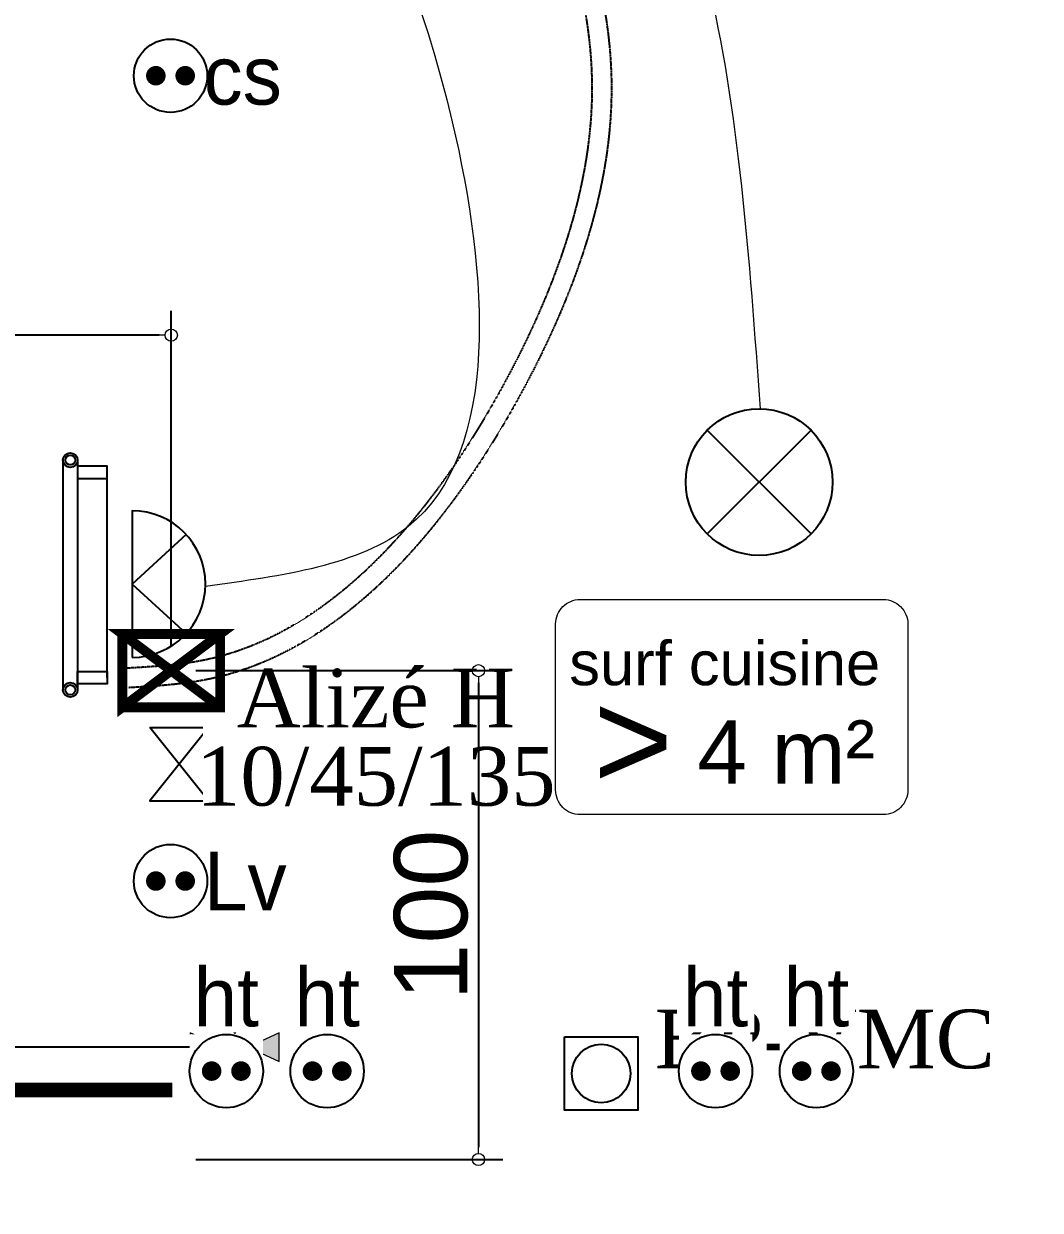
# Model space of a CAD drawing. Header units: millimetres. Extents: x 459337 to 526921, y -375392 to -289779.
# Drawn here: x 471614 to 473692, y -335457 to -333030 of the extents above; entities that cross this region are included whole.
import ezdxf
from ezdxf import colors
from ezdxf.entities.mleader import LeaderData, LeaderLine
from ezdxf.math import Vec2, Vec3

# ---------------------------------------------------------------- set-up
doc = ezdxf.new("R2010")
doc.units = ezdxf.units.MM
doc.set_wipeout_variables(frame=1)
for name, pattern in [('prlm_ef', [0.165, 0.1, -0.065]), ('prlm_eu', [2, 1.25, -0.25, 0.25, -0.25]), ('prlm_gaz', [36, 24, -3, 0, -3, 0, -3, 0, -3])]:
    doc.linetypes.add(name, pattern=pattern)
doc.layers.add('_GAZELEC-BOITE INCORPO', color=36, linetype='Continuous', lineweight=18)
doc.layers.add('_GAZELEC-RESERVATION', color=1, linetype='Continuous', lineweight=18)
for name, color, linetype in [('_GAZELEC-EAU CHAUDE', 1, 'Continuous'), ('prlm-CHAUFF-CONV', 20, 'Continuous'), ('prlm-EAU-EF', 161, 'Continuous'), ('prlm-EAU-EUEV', 25, 'Continuous'), ('prlm-ELEC-CFO', 201, 'Continuous'), ('prlm-GAZ', 20, 'Continuous'), ('prlm-VMC', 93, 'Continuous')]:
    doc.layers.add(name, color=color, linetype=linetype)
doc.layers.add('prlm-ZEROPLOT', color=254, linetype='Continuous', plot=False)
doc.styles.add('Arial', font='arial.ttf')
doc.styles.add('prlm-elec-cfo', font='comic.ttf', dxfattribs={"height": 12})
doc.styles.add('prlm-sejc', font='arial.ttf', dxfattribs={"height": 20})
doc.styles.add('prlm-vmc', font='pala.ttf', dxfattribs={"height": 14})
doc.styles.get("Standard").update_dxf_attribs({"font": 'arial.ttf'})
doc.dimstyles.new('200', dxfattribs={"dimtxt": 150, "dimasz": 25, "dimexe": 50, "dimexo": 50, "dimgap": 20, "dimtad": 1, "dimdec": 0, "dimlfac": 0.1, "dimdsep": 46, "dimtxsty": 'Arial', "dimblk1": 'DOTBLANK', "dimblk2": 'DOTBLANK', "dimsah": 1, "dimcen": 25, "dimclrd": 5, "dimclre": 5, "dimadec": 0, "dimazin": 0, "dimtfac": 1, "dimtdec": 0, "dimtmove": 0, "dimatfit": 3, "dimldrblk": 'DOTBLANK', "dimfxl": 50, "dimtolj": 1, "dimtzin": 0, "dimarcsym": 0})

# ---------------------------------------------------------------- blocks, each defined once
blk = doc.blocks.new('xi.bep')
at = {"layer": 'prlm-VMC', "linetype": 'ByBlock', "lineweight": 5}
h = blk.add_hatch(color=0, dxfattribs=at)
h.paths.add_polyline_path([(0, 2.74), (2.92, 9.1), (-2.92, 9.1)])
h.paths.add_polyline_path([(9.1, -2.92), (9.1, 2.92), (2.74, 0)])
h.paths.add_polyline_path([(2.92, -9.1), (0, -2.74), (-2.92, -9.1)])
h.paths.add_polyline_path([(-9.1, -2.92), (-2.74, 0), (-9.1, 2.92)])
at = {"layer": 'prlm-VMC', "color": 0, "linetype": 'ByBlock', "lineweight": 5, "flags": 128}
for points in [[(2.92, 9.1), (-2.92, 9.1), (0, 2.74)], [(-9.1, -2.92), (-9.1, 2.92), (-2.74, 0)], [(9.1, 2.92), (9.1, -2.92), (2.74, 0)], [(-2.92, -9.1), (2.92, -9.1), (0, -2.74)]]:
    blk.add_lwpolyline(points, close=True, dxfattribs=at)
blk = doc.blocks.new('xi.bp-vmc-cui')
at = {"layer": 'prlm-VMC', "color": 0, "linetype": 'ByBlock', "lineweight": -2, "flags": 128}
blk.add_lwpolyline([(-7.5, 7.5), (7.5, 7.5), (7.5, -7.5), (-7.5, -7.5)], close=True, dxfattribs=at)
at = {"layer": 'prlm-VMC', "color": 0, "linetype": 'ByBlock', "lineweight": -2}
blk.add_circle((0, 0), 6, dxfattribs=at)
blk = doc.blocks.new('xi.PCS')
at = {"color": 0, "lineweight": 5}
blk.add_wipeout([(-7.5, -7.5), (7.5, -7.5), (7.5, 7.5), (-7.5, 7.5)], dxfattribs=at).dxf.layer = 'prlm-ELEC-CFO'
at = {"layer": 'prlm-ELEC-CFO', "color": 0, "linetype": 'ByBlock', "lineweight": 5, "const_width": 2}
for points in [[(-4, 0, 1), (-2, 0, 1)], [(2, 0, 1), (4, 0, 1)]]:
    blk.add_lwpolyline(points, format="xyb", close=True, dxfattribs=at)
at = {"layer": 'prlm-ELEC-CFO', "color": 0, "linetype": 'ByBlock', "lineweight": -2}
blk.add_circle((0, 0), 7.5, dxfattribs=at)
blk = doc.blocks.new('xi.LVrob')
at = {"layer": 'prlm-EAU-EF', "color": 0}
blk.add_lwpolyline([(-6, 7.5), (6, 7.5), (-6, -7.5), (6, -7.5)], close=True, dxfattribs=at)
blk = doc.blocks.new('xi.LV')
at = {"color": 0, "lineweight": 5}
blk.add_wipeout([(-7.5, -7.5), (7.5, -7.5), (7.5, 7.5), (-7.5, 7.5)], dxfattribs=at).dxf.layer = 'prlm-ELEC-CFO'
at = {"layer": 'prlm-ELEC-CFO', "color": 0, "linetype": 'ByBlock', "lineweight": 5, "const_width": 2}
for points in [[(-4, 0, 1), (-2, 0, 1)], [(2, 0, 1), (4, 0, 1)]]:
    blk.add_lwpolyline(points, format="xyb", close=True, dxfattribs=at)
at = {"layer": 'prlm-ELEC-CFO', "color": 0, "linetype": 'ByBlock', "lineweight": -2}
blk.add_circle((0, 0), 7.5, dxfattribs=at)
blk = doc.blocks.new('xi.PCHT')
at = {"color": 0, "lineweight": 5}
blk.add_wipeout([(-7.5, -7.5), (7.5, -7.5), (7.5, 7.5), (-7.5, 7.5)], dxfattribs=at).dxf.layer = 'prlm-ELEC-CFO'
at = {"layer": 'prlm-ELEC-CFO', "color": 0, "linetype": 'ByBlock', "lineweight": 5, "const_width": 2}
for points in [[(-4, 0, 1), (-2, 0, 1)], [(2, 0, 1), (4, 0, 1)]]:
    blk.add_lwpolyline(points, format="xyb", close=True, dxfattribs=at)
at = {"layer": 'prlm-ELEC-CFO', "color": 0, "linetype": 'ByBlock', "lineweight": -2}
blk.add_circle((0, 0), 7.5, dxfattribs=at)
blk = doc.blocks.new('xi.PTCE')
at = {"layer": 'prlm-ELEC-CFO', "color": 0}
for points in [[(-10.61, 10.61), (10.61, -10.61)], [(10.61, 10.61), (-10.61, -10.61)]]:
    blk.add_lwpolyline(points, dxfattribs=at)
at = {"layer": 'prlm-ELEC-CFO', "color": 0, "linetype": 'ByBlock'}
blk.add_circle((0, 0), 15, dxfattribs=at)
blk = doc.blocks.new('xi.ECAP')
at = {"color": 0}
blk.add_wipeout([(-15, 0), (-10.13, 11.06), (0, 15), (10.13, 11.06), (15, 0)], dxfattribs=at).dxf.layer = 'prlm-ELEC-CFO'
at = {"layer": 'prlm-ELEC-CFO', "color": 0, "linetype": 'ByBlock', "lineweight": -2, "flags": 128}
blk.add_lwpolyline([(15, 0, 1), (-15, 0)], format="xyb", close=True, dxfattribs=at)
at = {"layer": 'prlm-ELEC-CFO', "color": 0}
blk.add_lwpolyline([(-10.13, 11.06), (0, 0), (10.13, 11.06)], dxfattribs=at)
blk = doc.blocks.new('xi.4m²')
at = {"color": 0}
blk.add_wipeout([(-34.54, 20.54), (34.54, 20.54), (34.54, -20.54), (-34.54, -20.54)], dxfattribs=at).dxf.layer = 'prlm-ELEC-CFO'
at = {"layer": 'prlm-ELEC-CFO', "color": 0, "lineweight": 13}
blk.add_lwpolyline([(-31, 22), (31, 22, -0.414214), (36, 17), (36, -17, -0.414214), (31, -22), (-31, -22, -0.414214), (-36, -17), (-36, 17, -0.414214)], format="xyb", close=True, dxfattribs=at)
at = {"layer": 'prlm-ELEC-CFO', "color": 0, "attachment_point": 6, "line_spacing_factor": 0.8, "style": 'prlm-sejc'}
for s, insert, char_height in [('surf cuisine', (30.36, 8.9), 9), ('4 m²', (29.31, -9.19), 13)]:
    blk.add_mtext(s, dxfattribs=dict(at, insert=insert, char_height=char_height))
at = {"layer": 'prlm-ELEC-CFO', "color": 0, "style": 'prlm-sejc', "flags": 8}
blk.add_attdef('?', (-28.3, -16.79), '', height=20, dxfattribs=at)
blk = doc.blocks.new('xi.tsl-050-050')
at = {"layer": 'prlm-CHAUFF-CONV', "linetype": 'ByBlock', "lineweight": -2}
h = blk.add_hatch(color=0, dxfattribs=at)
edge = h.paths.add_edge_path()
edge.add_arc((-23.5, 7.5), 1.5, 0, 360)
edge = h.paths.add_edge_path(flags=17)
edge.add_arc((-23.5, 7.5), 1, 0, 360)
edge = h.paths.add_edge_path()
edge.add_arc((23.5, 7.5), 1.5, 0, 360)
edge = h.paths.add_edge_path(flags=17)
edge.add_arc((23.5, 7.5), 1, 0, 360)
at = {"layer": 'prlm-CHAUFF-CONV', "color": 0, "linetype": 'ByBlock', "lineweight": -2, "flags": 128}
for points in [[(23.5, 9), (-23.5, 9)], [(23.5, 6), (-23.5, 6)]]:
    blk.add_lwpolyline(points, dxfattribs=at)
at = {"layer": 'prlm-CHAUFF-CONV', "color": 0, "linetype": 'ByBlock', "lineweight": -2}
for points in [[(-19.73, 0), (-22.27, 0), (-22.27, 6), (-19.73, 6)], [(19.73, 0), (22.27, 0), (22.27, 6), (19.73, 6)]]:
    blk.add_lwpolyline(points, close=True, dxfattribs=at)
for centre, radius in [((-23.5, 7.5), 1.5), ((-23.5, 7.5), 1), ((23.5, 7.5), 1.5), ((23.5, 7.5), 1)]:
    blk.add_circle(centre, radius, dxfattribs=at)
at = {"layer": 'prlm-ZEROPLOT', "linetype": 'ByBlock', "lineweight": -2, "flags": 128}
blk.add_lwpolyline([(-21, 0), (21, 0)], dxfattribs=at)
blk = doc.blocks.new('_DOTBLANK')
at = {"color": 0, "linetype": 'ByBlock'}
blk.add_line((-0.5, 0), (-1, 0), dxfattribs=at)
blk.add_circle((0, 0), 0.5, dxfattribs=at)
blk = doc.blocks.new('*D188')
at = {"layer": '_GAZELEC-BOITE INCORPO', "color": 5, "lineweight": -2, "transparency": 16777216}
for p, q in [((471965.6, -334353), (472593.5, -334353)), ((472543.5, -334378), (472543.5, -335328)), ((471965.6, -335353), (472593.5, -335353))]:
    blk.add_line(p, q, dxfattribs=at)
at = {"layer": '_GAZELEC-BOITE INCORPO', "color": 5, "lineweight": -2, "transparency": 16777216, "xscale": 25, "yscale": 25, "zscale": 25}
for p, rotation in [((472543.5, -334353), 90), ((472543.5, -335353), 270)]:
    blk.add_blockref('_DOTBLANK', p, dxfattribs=dict(at, rotation=rotation))
at = {"layer": '_GAZELEC-BOITE INCORPO', "color": 0, "transparency": 16777216, "insert": (472446.9, -334853), "char_height": 150, "attachment_point": 5, "rotation": 90, "style": 'Arial'}
blk.add_mtext('\\A1;100', dxfattribs=at)
blk = doc.blocks.new('*D189')
at = {"layer": '_GAZELEC-BOITE INCORPO', "color": 5, "lineweight": -2, "transparency": 16777216}
for p, q in [((469427.7, -334331.1), (469427.7, -333616.7)), ((471915.6, -334303), (471915.6, -333616.7)), ((471890.6, -333666.7), (469452.7, -333666.7))]:
    blk.add_line(p, q, dxfattribs=at)
at = {"layer": '_GAZELEC-BOITE INCORPO', "color": 5, "lineweight": -2, "transparency": 16777216, "xscale": 25, "yscale": 25, "zscale": 25, "rotation": 180}
blk.add_blockref('_DOTBLANK', (469427.7, -333666.7), dxfattribs=at)
at = {"layer": '_GAZELEC-BOITE INCORPO', "color": 5, "lineweight": -2, "transparency": 16777216, "xscale": 25, "yscale": 25, "zscale": 25}
blk.add_blockref('_DOTBLANK', (471915.6, -333666.7), dxfattribs=at)
at = {"layer": '_GAZELEC-BOITE INCORPO', "color": 0, "transparency": 16777216, "insert": (470671.6, -333570.1), "char_height": 150, "attachment_point": 5, "style": 'Arial'}
blk.add_mtext('\\A1;249', dxfattribs=at)

msp = doc.modelspace()

# ---------------------------------------------------------------- linework, layer by layer
at = {"layer": 'prlm-EAU-EUEV', "linetype": 'prlm_eu', "ltscale": 50, "const_width": 30, "flags": 128}
msp.add_lwpolyline([(469634.326, -334816.807), (470119.811, -334816.807), (470119.811, -335211.094), (471918.031, -335211.094)], dxfattribs=at)
at = {"layer": 'prlm-VMC', "ltscale": 50}
msp.add_lwpolyline([(472045.534, -335123.242), (470532.25, -335123.242), (470532.25, -333178.011), (469707.579, -333178.011)], dxfattribs=at)

# ---------------------------------------------------------------- block references
at = {"layer": 'prlm-CHAUFF-CONV', "xscale": 10, "yscale": 10, "zscale": 10, "rotation": 89.99999333248425}
msp.add_blockref('xi.tsl-050-050', (471784.238, -334157.265), dxfattribs=at)
at = {"layer": 'prlm-EAU-EF', "xscale": 10, "yscale": 10, "zscale": 10}
msp.add_blockref('xi.LVrob', (471931.566, -334543.981), dxfattribs=at)
at = {"layer": 'prlm-ELEC-CFO', "xscale": 10, "yscale": 10, "zscale": 10}
msp.add_blockref('xi.PTCE', (473117.46, -333967.317), dxfattribs=at)
msp.add_blockref('xi.4m²', (473061.465, -334427.4), dxfattribs=at).add_auto_attribs({'?': '>'})
at = {"layer": 'prlm-VMC', "xscale": 10, "yscale": 10, "zscale": 10, "rotation": 269.9999999999995}
msp.add_blockref('xi.bep', (472045.534, -335123.242), dxfattribs=at)
at = {"layer": 'prlm-VMC', "xscale": 10, "yscale": 10, "zscale": 10}
msp.add_blockref('xi.bp-vmc-cui', (472794.477, -335177.114), dxfattribs=at)

# ---------------------------------------------------------------- texts
at = {"layer": 'prlm-ELEC-CFO', "lineweight": 20, "insert": (472234.284, -335021.386), "char_height": 120, "attachment_point": 5, "line_spacing_factor": 0.8, "style": 'prlm-elec-cfo', "bg_fill": 3, "box_fill_scale": 1.1, "bg_fill_color": 256, "bg_fill_transparency": 0}
msp.add_mtext('ht', dxfattribs=at)
at = {"layer": 'prlm-VMC', "insert": (472904.379, -335046.302), "char_height": 120, "attachment_point": 1, "style": 'prlm-vmc'}
msp.add_mtext_dynamic_manual_height_columns('BP-VMC', width=101.12978, gutter_width=50, heights=[0], dxfattribs=at)

# ---------------------------------------------------------------- next in the draw order: block references
at = {"layer": 'prlm-ELEC-CFO', "xscale": 10, "yscale": 10, "zscale": 10}
msp.add_blockref('xi.PCHT', (472234.283, -335172.146), dxfattribs=at)

# ---------------------------------------------------------------- next in the draw order: texts
at = {"layer": 'prlm-EAU-EF', "lineweight": 20, "insert": (472084.393, -334543.981), "char_height": 120, "attachment_point": 5, "line_spacing_factor": 0.8, "style": 'prlm-elec-cfo', "bg_fill": 3, "box_fill_scale": 1.1, "bg_fill_color": 256, "bg_fill_transparency": 0}
msp.add_mtext('Lv', dxfattribs=at)
at = {"layer": 'prlm-ELEC-CFO', "lineweight": 20, "char_height": 120, "attachment_point": 5, "line_spacing_factor": 0.8, "style": 'prlm-elec-cfo', "bg_fill": 3, "box_fill_scale": 1.1, "bg_fill_color": 256, "bg_fill_transparency": 0}
for s, insert in [('cs', (472061.531, -333135.992)), ('Lv', (472066.909, -334783.369)), ('ht', (472028.173, -335021.385)), ('ht', (473028.414, -335021.39)), ('ht', (473234.524, -335021.391))]:
    msp.add_mtext(s, dxfattribs=dict(at, insert=insert))

# ---------------------------------------------------------------- next in the draw order: block references
at = {"layer": 'prlm-ELEC-CFO', "xscale": 10, "yscale": 10, "zscale": 10}
for name, p in [('xi.PCS', (471914.083, -333135.992)), ('xi.LV', (471914.083, -334783.369)), ('xi.PCHT', (472028.172, -335172.145)), ('xi.PCHT', (473028.414, -335172.15)), ('xi.PCHT', (473234.523, -335172.151))]:
    msp.add_blockref(name, p, dxfattribs=at)

# ---------------------------------------------------------------- next in the draw order: linework, layer by layer
at = {"layer": 'prlm-ELEC-CFO', "lineweight": 13}
for points in [[(471926.74, -332017.165), (472646.139, -332294.518), (473119.388, -333817.329)], [(471909.388, -332036.051), (472490.082, -333230.36), (472400.048, -334058.219), (471985.412, -334180.792)]]:
    msp.add_spline(points, degree=3, dxfattribs=at)

# ---------------------------------------------------------------- next in the draw order: block references
at = {"layer": 'prlm-ELEC-CFO', "xscale": 10, "yscale": 10, "zscale": 10, "rotation": 269.9999999999998}
msp.add_blockref('xi.ECAP', (471835.492, -334175.897), dxfattribs=at)

# ---------------------------------------------------------------- next in the draw order: texts
at = {"layer": 'prlm-VMC', "ltscale": 25, "insert": (472333.856, -334489.961), "char_height": 120, "width": 586.14744, "attachment_point": 5, "line_spacing_factor": 0.8, "style": 'prlm-vmc', "bg_fill": 2}
msp.add_mtext('Alizé H 10/45/135', dxfattribs=at)

# ---------------------------------------------------------------- next in the draw order: dimensions: what is measured, and where the dimension line sits
at = {"layer": '_GAZELEC-BOITE INCORPO'}
dim = msp.add_linear_dim(base=(469427.7, -333666.736), p1=(471915.56, -334353.008), p2=(469427.7, -334381.148), dimstyle='200', dxfattribs=at)
dim.commit()
dim.dimension.update_dxf_attribs({"geometry": '*D189', "text_midpoint": (470671.63, -333570.15)})

# ---------------------------------------------------------------- next in the draw order: linework, layer by layer
at = {"layer": '_GAZELEC-BOITE INCORPO', "const_width": 20}
msp.add_lwpolyline([(471815.563, -334378.004), (471815.563, -334428.004), (472015.557, -334428.004), (472015.563, -334278.004), (471815.563, -334278.004), (471815.563, -334428.004), (472015.563, -334278.004), (471815.563, -334278.011), (472015.557, -334428.004)], dxfattribs=at)
at = {"layer": '_GAZELEC-EAU CHAUDE', "linetype": 'prlm_ef'}
msp.add_spline([(470212.445, -328405.866), (470212.445, -328715.122), (470552.405, -329873.412), (472135.998, -331899.332), (472815.276, -333184.119), (472630.9, -333785.302), (471983.906, -334372.067), (471827.922, -334387.93)], degree=3, dxfattribs=at)
at = {"layer": 'prlm-EAU-EF', "linetype": 'prlm_ef'}
msp.add_spline([(469572.993, -337120.515), (469335.594, -337099.481), (469100.966, -337026.245), (468890.368, -336894.625), (468711.97, -336677.055), (468604.678, -336334.418), (468573.733, -335153.239), (468573.733, -334029.221), (468573.733, -331833.481), (468573.733, -328302.037), (468573.733, -328082.03), (468775.501, -327093.926), (469280.924, -326240.351), (469867.228, -325654.047), (470514.237, -325071.542), (471689.302, -324046.483), (472199.628, -323566.429), (472410.488, -323479.113), (472698.284, -323458.233), (473088.66, -323458.233)], degree=3, dxfattribs=at)
msp.add_open_spline([(470172.458, -328404.868), (470171.129, -328458.107), (470169.792, -328511.611), (470169.403, -328589.117), (470169.493, -328612.924), (470170.223, -328657.058), (470170.779, -328677.372), (470172.094, -328709.432), (470172.669, -328721.161), (470174.016, -328744.606), (470174.787, -328756.323), (470177.388, -328791.458), (470179.503, -328814.858), (470186.951, -328884.967), (470193.387, -328931.585), (470219.647, -329088.13), (470245.729, -329197.224), (470310.073, -329411.874), (470348.336, -329517.431), (470412.483, -329671.659), (470434.908, -329722.226), (470473.349, -329804.207), (470488.809, -329836.038), (470529.774, -329917.7), (470555.797, -329967.023), (470609.455, -330064.167), (470637.091, -330111.991), (470722.262, -330253.468), (470782.058, -330345.13), (470934.037, -330563.615), (471028.97, -330688.341), (471227.03, -330933.731), (471330.158, -331054.396), (471542.181, -331295.771), (471651.077, -331416.48), (471872.254, -331662.046), (471984.535, -331786.901), (472113.867, -331934.78), (472130.413, -331953.771), (472163.44, -331991.907), (472179.922, -332011.054), (472229.15, -332068.729), (472261.678, -332107.49), (472345.978, -332210.681), (472396.698, -332275.616), (472491.881, -332406.91), (472536.343, -332473.27), (472608.218, -332593.894), (472637.264, -332647.943), (472688.061, -332756.671), (472709.812, -332811.348), (472740.821, -332909.113), (472751.777, -332952.098), (472767.821, -333038.38), (472772.911, -333081.676), (472775.466, -333141.678), (472775.702, -333158.223), (472775.325, -333183.398), (472775.065, -333192.007), (472774.284, -333209.263), (472773.763, -333217.907), (472771.821, -333243.885), (472770.016, -333261.265), (472763.132, -333313.563), (472756.584, -333348.64), (472739.895, -333419.056), (472729.754, -333454.396), (472699.686, -333544.811), (472677.45, -333599.947), (472643.807, -333672.391), (472635.327, -333689.911), (472618.901, -333722.583), (472611.032, -333737.744), (472596.614, -333764.71), (472590.15, -333776.531), (472576.978, -333800.082), (472570.267, -333811.815), (472549.761, -333846.834), (472535.593, -333869.941), (472492.938, -333936.11), (472463.152, -333978.19), (472400.139, -334057.824), (472366.912, -334095.377), (472304.592, -334156.886), (472276.118, -334182.036), (472217.253, -334227.606), (472186.864, -334248.025), (472130.31, -334279.959), (472104.467, -334292.434), (472051.579, -334313.466), (472024.533, -334322.025), (471992.276, -334329.508), (471987.687, -334330.511), (471978.417, -334332.409), (471973.74, -334333.301), (471964.301, -334334.978), (471959.544, -334335.762), (471945.166, -334337.966), (471935.439, -334339.237), (471906.649, -334342.503), (471887.25, -334344.079), (471853.689, -334346.352), (471839.697, -334347.172), (471825.584, -334347.998)], degree=3, knots=[0, 0, 0, 0, 159.62310978, 159.62310978, 230.18910932, 230.18910932, 290.19105942, 290.19105942, 324.74192167, 324.74192167, 359.29278392, 359.29278392, 428.39450843, 428.39450843, 566.59795744, 566.59795744, 894.28874319, 894.28874319, 1221.97952894, 1221.97952894, 1384.76560399, 1384.76560399, 1489.66788774, 1489.66788774, 1656.62796629, 1656.62796629, 1823.58804484, 1823.58804484, 2157.50820195, 2157.50820195, 2637.05882828, 2637.05882828, 3116.60945461, 3116.60945461, 3596.16008094, 3596.16008094, 4075.71070727, 4075.71070727, 4146.00444131, 4146.00444131, 4216.29817535, 4216.29817535, 4356.88564342, 4356.88564342, 4587.73847488, 4587.73847488, 4818.59130633, 4818.59130633, 5003.62491327, 5003.62491327, 5188.65852021, 5188.65852021, 5332.90441543, 5332.90441543, 5477.15031064, 5477.15031064, 5531.94086219, 5531.94086219, 5560.36738411, 5560.36738411, 5588.79390603, 5588.79390603, 5645.64694988, 5645.64694988, 5759.35303756, 5759.35303756, 5873.05912525, 5873.05912525, 6049.91123213, 6049.91123213, 6106.42540752, 6106.42540752, 6155.51588491, 6155.51588491, 6193.93501318, 6193.93501318, 6232.35414145, 6232.35414145, 6309.192398, 6309.192398, 6455.96230229, 6455.96230229, 6602.73220658, 6602.73220658, 6718.38091522, 6718.38091522, 6834.02962386, 6834.02962386, 6927.27713865, 6927.27713865, 7020.52465345, 7020.52465345, 7035.92371005, 7035.92371005, 7051.50749106, 7051.50749106, 7067.09127207, 7067.09127207, 7098.25883408, 7098.25883408, 7158.17290412, 7158.17290412, 7200.16223581, 7200.16223581, 7200.16223581, 7200.16223581], dxfattribs=at)
at = {"layer": 'prlm-GAZ', "linetype": 'prlm_gaz', "ltscale": 0.8}
msp.add_spline([(469571.074, -336775.137), (469326.635, -336726.963), (469025.378, -336562.82), (468787.445, -336278.181), (468655.98, -335970.843), (468616.196, -335683.625), (468616.196, -335373.071), (468616.196, -334015.527), (468616.196, -332662.506), (468616.196, -329109.178), (468947.156, -326901.402), (470473.65, -325209.054), (471898.06, -323930.254), (472384.936, -323523.534), (472727.838, -323485.084), (473097.432, -323485.084)], degree=3, dxfattribs=at)

# ---------------------------------------------------------------- next in the draw order: dimensions: what is measured, and where the dimension line sits
at = {"layer": '_GAZELEC-BOITE INCORPO'}
dim = msp.add_linear_dim(base=(472543.536, -335352.969), p1=(471915.56, -334353.007), p2=(471915.623, -335352.969), angle=90, dimstyle='200', dxfattribs=at)
dim.commit()
dim.dimension.update_dxf_attribs({"geometry": '*D188', "text_midpoint": (472446.95, -334852.988)})

# ---------------------------------------------------------------- next in the draw order: leaders
at = {"layer": '_GAZELEC-RESERVATION', "color": 6}
ml = msp.add_multileader_mtext('Standard', dxfattribs=at)
ml.set_content('résa n°56\\P150x150 en dalle haute', color=6)
ml.set_leader_properties()
ml.build(insert=Vec2(0, 0))
ml.multileader.update_dxf_attribs({"has_text_frame": 1, "arrow_head_size": 80, "scale": 20})
ctx = ml.context
ctx.base_point, ctx.scale, ctx.char_height, ctx.arrow_head_size, ctx.landing_gap_size, ctx.plane_origin = Vec3(469714.14, -334083.646), 20, 80, 80, 40, Vec3(463994.663, -333305.061)
notes = []
notes.append((ctx, [(1, (1, 1, 0), (469624.295, -334083.646), (1, 0), 89.845, [(0, [(469526.844, -334720.208)], 0, [])])]))
ctx.mtext.insert, ctx.mtext.width, ctx.mtext.flow_direction = Vec3(469754.14, -334042.964), 1568.85041, 5
ml = msp.add_multileader_mtext('Standard', dxfattribs=at)
ml.set_content('résa n°49\\P200x200 en dalle haute', color=6)
ml.set_leader_properties()
ml.build(insert=Vec2(0, 0))
ml.multileader.update_dxf_attribs({"has_text_frame": 1, "arrow_head_size": 80, "scale": 20})
ctx = ml.context
ctx.base_point, ctx.scale, ctx.char_height, ctx.arrow_head_size, ctx.landing_gap_size, ctx.plane_origin = Vec3(468067.412, -334263.816), 20, 80, 80, 40, Vec3(462358.248, -334065.438)
notes.append((ctx, [(1, (1, 1, 0), (467977.567, -334263.816), (1, 0), 89.845, [(0, [(467689.928, -334189.787)], 0, [])])]))
ctx.mtext.insert, ctx.mtext.width, ctx.mtext.flow_direction = Vec3(468107.412, -334223.134), 1568.85041, 5
ml = msp.add_multileader_mtext('Standard', dxfattribs=at)
ml.set_content('résa n°48\\P300x500 en dalle haute', color=6)
ml.set_leader_properties()
ml.build(insert=Vec2(0, 0))
ml.multileader.update_dxf_attribs({"has_text_frame": 1, "arrow_head_size": 80, "scale": 20})
ctx = ml.context
ctx.base_point, ctx.scale, ctx.char_height, ctx.arrow_head_size, ctx.landing_gap_size, ctx.plane_origin = Vec3(467928.674, -334598.222), 20, 80, 80, 40, Vec3(462219.51, -334399.845)
notes.append((ctx, [(1, (1, 1, 0), (467838.829, -334598.222), (1, 0), 89.845, [(0, [(467126.728, -334524.193)], 0, [])])]))
ctx.mtext.insert, ctx.mtext.width, ctx.mtext.flow_direction = Vec3(467968.674, -334557.513), 1568.85041, 5
for ctx, leaders in notes:
    for number, flags, end, landing, length, lines in leaders:
        leader = LeaderData()
        leader.index, (leader.has_last_leader_line, leader.has_dogleg_vector, leader.attachment_direction) = number, flags
        leader.last_leader_point, leader.dogleg_vector, leader.dogleg_length = Vec3(end), Vec3(landing), length
        for number, points, colour, breaks in lines:
            line = LeaderLine()
            line.index, line.vertices, line.color, line.breaks = number, Vec3.list(points), colors.encode_raw_color(colour), breaks
            leader.lines.append(line)
        ctx.leaders.append(leader)

doc.saveas('drawing.dxf')
